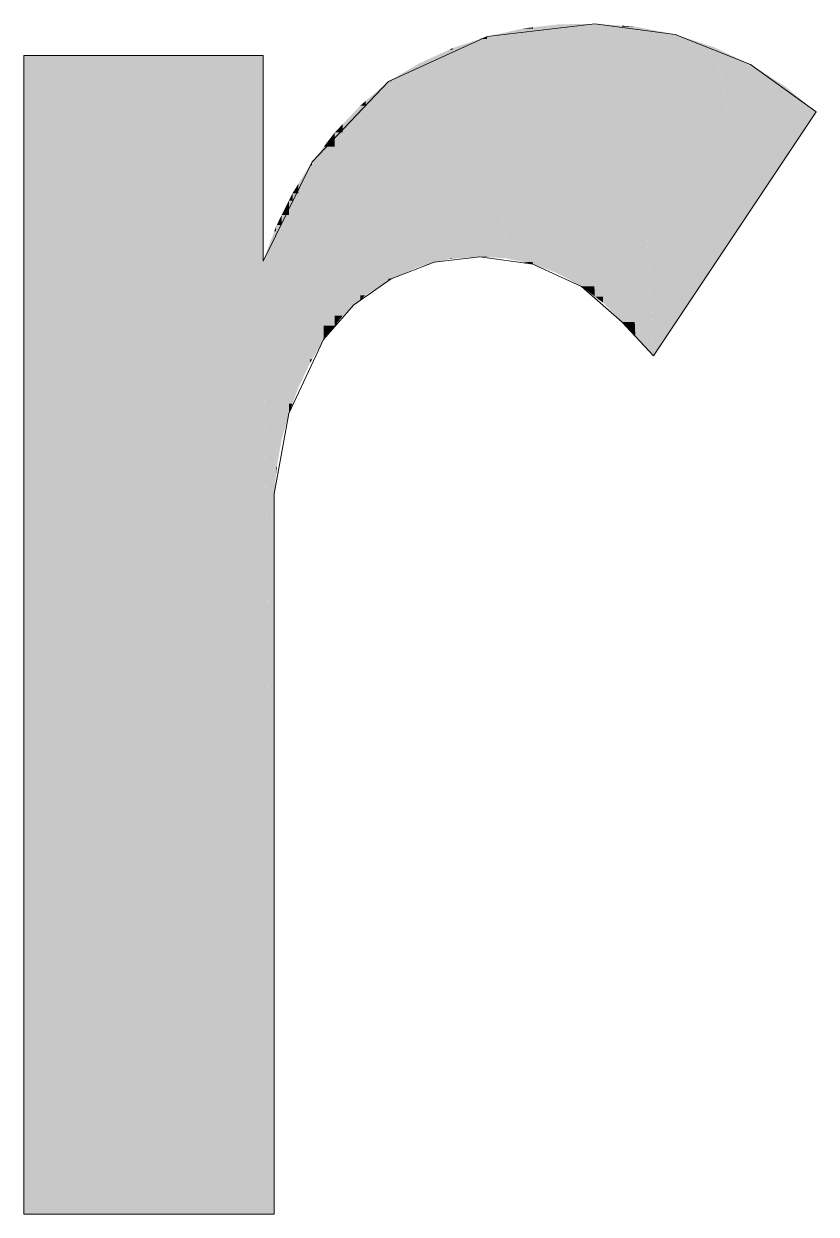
# Model space of a CAD drawing. Extents: x 885 to 2021, y 330 to 1122.
# Drawn here: x 1901.418 to 1902.316, y 647.393 to 648.741 of the extents above; entities that cross this region are included whole.
import ezdxf

# ---------------------------------------------------------------- set-up
doc = ezdxf.new("R2010")
doc.units = 0
doc.layers.get('0').update_dxf_attribs({"lineweight": 25})
doc.layers.add('P11_Plankopf_Ausführung_AF_4_800 Plankopf', color=7, linetype='Continuous', lineweight=25)

# ---------------------------------------------------------------- blocks, each defined once
blk = doc.blocks.new('Referenz-A0T8DITAAL', base_point=(1729.7843, 502.0648))
at = {"layer": 'P11_Plankopf_Ausführung_AF_4_800 Plankopf', "color": 0, "linetype": 'Continuous', "lineweight": 13, "ltscale": 16.9}
for p, q in [((1902.0649, 648.7408), (1901.9429, 648.7264)), ((1902.1559, 648.7288), (1902.0649, 648.7408)), ((1901.9429, 648.7264), (1901.8311, 648.6755)), ((1902.2412, 648.6948), (1902.1559, 648.7288)), ((1901.6892, 648.705), (1901.418, 648.705)), ((1901.418, 648.705), (1901.418, 647.3928)), ((1901.6892, 648.472), (1901.6892, 648.705)), ((1902.3156, 648.641), (1902.2412, 648.6948)), ((1901.8311, 648.6755), (1901.7446, 648.5846)), ((1902.1314, 648.3647), (1902.3156, 648.641)), ((1901.7446, 648.5846), (1901.6892, 648.472)), ((1901.9345, 648.4771), (1901.8829, 648.4708)), ((1901.9947, 648.4687), (1901.9345, 648.4771)), ((1901.8829, 648.4708), (1901.8343, 648.4522)), ((1902.0499, 648.4434), (1901.9947, 648.4687)), ((1901.8343, 648.4522), (1901.7918, 648.4224)), ((1902.0956, 648.4032), (1902.0499, 648.4434)), ((1901.7918, 648.4224), (1901.7577, 648.3832)), ((1902.0956, 648.4032), (1902.1314, 648.3647)), ((1901.7577, 648.3832), (1901.7183, 648.2996)), ((1901.7183, 648.2996), (1901.7018, 648.2087)), ((1901.7018, 647.3928), (1901.7018, 648.2087)), ((1901.418, 647.3928), (1901.7018, 647.3928))]:
    blk.add_line(p, q, dxfattribs=at)
at = {"layer": 'P11_Plankopf_Ausführung_AF_4_800 Plankopf', "color": 0, "linetype": 'Continuous', "lineweight": 0, "ltscale": 0.0169}
for points in [[(1901.9649, 648.7264), (1901.9429, 648.7264), (1901.9649, 648.7313)], [(1901.983, 648.7313), (1901.9649, 648.7313), (1901.983, 648.7354)], [(1901.9827, 648.4751), (1901.9649, 648.4751), (1901.9649, 648.7313)], [(1901.983, 648.4712), (1901.983, 648.7313), (1901.9649, 648.7313)], [(1901.9947, 648.7354), (1901.983, 648.7354), (1901.9947, 648.7368)], [(1901.9946, 648.4712), (1901.983, 648.4712), (1901.983, 648.7354)], [(1901.9947, 648.4687), (1901.9947, 648.7354), (1901.983, 648.7354)], [(1902.0232, 648.7368), (1901.9947, 648.7368), (1902.0232, 648.7401)], [(1902.0221, 648.4687), (1901.9947, 648.4687), (1901.9947, 648.7368)], [(1902.0232, 648.4581), (1902.0232, 648.7368), (1901.9947, 648.7368)], [(1902.0238, 648.7401), (1902.0232, 648.7401), (1902.0238, 648.7402)], [(1902.0238, 648.4581), (1902.0232, 648.4581), (1902.0232, 648.7401)], [(1902.0238, 648.4577), (1902.0238, 648.7401), (1902.0232, 648.7401)], [(1902.0499, 648.7402), (1902.0238, 648.7402), (1902.0499, 648.7406)], [(1902.0487, 648.4577), (1902.0238, 648.4577), (1902.0238, 648.7402)], [(1902.0499, 648.4434), (1902.0499, 648.7402), (1902.0238, 648.7402)], [(1902.0649, 648.7406), (1902.0499, 648.7406), (1902.0649, 648.7408)], [(1902.0644, 648.4434), (1902.0499, 648.4434), (1902.0499, 648.7406)], [(1902.0649, 648.432), (1902.0649, 648.7406), (1902.0499, 648.7406)], [(1902.074, 648.432), (1902.0649, 648.432), (1902.0649, 648.7408)], [(1902.0742, 648.7402), (1902.0649, 648.7402), (1902.0649, 648.7408)], [(1902.0742, 648.425), (1902.0742, 648.7402), (1902.0649, 648.7402)], [(1902.0942, 648.425), (1902.0742, 648.425), (1902.0742, 648.7402)], [(1902.0956, 648.7387), (1902.0743, 648.7387), (1902.0742, 648.7402)], [(1902.0956, 648.4032), (1902.0956, 648.7387), (1902.0743, 648.7387)], [(1902.1101, 648.4032), (1902.0956, 648.4032), (1902.0956, 648.7387)], [(1902.1108, 648.7376), (1902.0956, 648.7376), (1902.0956, 648.7387)], [(1902.1108, 648.3868), (1902.1108, 648.7376), (1902.0956, 648.7376)], [(1902.1301, 648.3868), (1902.1108, 648.3868), (1902.1108, 648.7376)], [(1902.1314, 648.7336), (1902.111, 648.7336), (1902.1108, 648.7376)], [(1902.1314, 648.3647), (1902.1314, 648.7336), (1902.111, 648.7336)], [(1902.1559, 648.4016), (1902.1314, 648.4016), (1902.1314, 648.7336)], [(1902.1559, 648.7288), (1902.1317, 648.7288), (1902.1314, 648.7336)], [(1901.9345, 648.7133), (1901.9039, 648.7133), (1901.9345, 648.7236)], [(1901.9429, 648.7236), (1901.9345, 648.7236), (1901.9429, 648.7264)], [(1901.9429, 648.4771), (1901.9345, 648.4771), (1901.9345, 648.7236)], [(1901.9429, 648.4766), (1901.9429, 648.7236), (1901.9345, 648.7236)], [(1901.9647, 648.4766), (1901.9429, 648.4766), (1901.9429, 648.7264)], [(1901.9649, 648.4751), (1901.9649, 648.7264), (1901.9429, 648.7264)], [(1902.1559, 648.4016), (1902.1559, 648.7288), (1902.1317, 648.7288)], [(1902.1996, 648.4671), (1902.1559, 648.4671), (1902.1559, 648.7288)], [(1902.1996, 648.7144), (1902.1583, 648.7144), (1902.1559, 648.7288)], [(1901.418, 647.3928), (1901.6892, 647.3928), (1901.418, 648.705)], [(1901.6892, 648.472), (1901.6892, 648.705), (1901.418, 648.705)], [(1901.6892, 648.472), (1901.4662, 648.472), (1901.418, 648.705)], [(1901.8999, 648.6963), (1901.8665, 648.6963), (1901.8999, 648.7115)], [(1901.9039, 648.7115), (1901.8999, 648.7115), (1901.9039, 648.7133)], [(1901.9039, 648.4747), (1901.8999, 648.4747), (1901.8999, 648.7115)], [(1901.9039, 648.4747), (1901.9039, 648.7115), (1901.8999, 648.7115)], [(1901.9345, 648.4771), (1901.9039, 648.4771), (1901.9039, 648.7133)], [(1901.9345, 648.4771), (1901.9345, 648.7133), (1901.9039, 648.7133)], [(1902.1996, 648.4671), (1902.1996, 648.7144), (1902.1583, 648.7144)], [(1902.2412, 648.5295), (1902.1996, 648.5295), (1902.1996, 648.7144)], [(1902.2412, 648.6948), (1902.2041, 648.6948), (1902.1996, 648.7144)], [(1901.8662, 648.6775), (1901.8343, 648.6775), (1901.8662, 648.6961)], [(1901.8665, 648.6961), (1901.8662, 648.6961), (1901.8665, 648.6963)], [(1901.8665, 648.466), (1901.8662, 648.466), (1901.8662, 648.6961)], [(1901.8665, 648.466), (1901.8665, 648.6961), (1901.8662, 648.6961)], [(1901.8999, 648.4743), (1901.8665, 648.4743), (1901.8665, 648.6963)], [(1901.8999, 648.4743), (1901.8999, 648.6963), (1901.8665, 648.6963)], [(1902.2412, 648.5295), (1902.2412, 648.6948), (1902.2041, 648.6948)], [(1902.2801, 648.5877), (1902.2412, 648.5877), (1902.2412, 648.6948)], [(1902.2801, 648.6702), (1902.2502, 648.6702), (1902.2412, 648.6948)], [(1901.8343, 648.6755), (1901.8311, 648.6755), (1901.8343, 648.6775)], [(1901.8662, 648.4659), (1901.8343, 648.4659), (1901.8343, 648.6775)], [(1901.8662, 648.4659), (1901.8662, 648.6775), (1901.8343, 648.6775)], [(1901.8311, 648.6533), (1901.8051, 648.6533), (1901.8311, 648.6755)], [(1901.8343, 648.4522), (1901.8311, 648.4522), (1901.8311, 648.6755)], [(1901.8343, 648.4522), (1901.8343, 648.6755), (1901.8311, 648.6755)], [(1902.2801, 648.5877), (1902.2801, 648.6702), (1902.2502, 648.6702)], [(1902.3156, 648.641), (1902.2801, 648.641), (1902.2801, 648.6702)], [(1901.8051, 648.6482), (1901.7992, 648.6482), (1901.8051, 648.6533)], [(1901.8311, 648.4501), (1901.8051, 648.4501), (1901.8051, 648.6533)], [(1901.8311, 648.4501), (1901.8311, 648.6533), (1901.8051, 648.6533)], [(1901.7992, 648.6273), (1901.7794, 648.6273), (1901.7992, 648.6482)], [(1901.8051, 648.4335), (1901.7992, 648.4335), (1901.7992, 648.6482)], [(1901.8051, 648.4335), (1901.8051, 648.6482), (1901.7992, 648.6482)], [(1902.2801, 648.5877), (1902.3156, 648.641), (1902.2801, 648.641)], [(1901.7794, 648.6178), (1901.7703, 648.6178), (1901.7794, 648.6273)], [(1901.7992, 648.4281), (1901.7794, 648.4281), (1901.7794, 648.6273)], [(1901.7992, 648.4281), (1901.7992, 648.6273), (1901.7794, 648.6273)], [(1901.7703, 648.6015), (1901.7577, 648.6015), (1901.7703, 648.6178)], [(1901.7794, 648.4103), (1901.7703, 648.4103), (1901.7703, 648.6178)], [(1901.7794, 648.4103), (1901.7794, 648.6178), (1901.7703, 648.6178)], [(1901.7577, 648.5846), (1901.7446, 648.5846), (1901.7577, 648.6015)], [(1901.7703, 648.3989), (1901.7577, 648.3989), (1901.7577, 648.6015)], [(1901.7703, 648.3989), (1901.7703, 648.6015), (1901.7577, 648.6015)], [(1901.7446, 648.5807), (1901.7421, 648.5807), (1901.7446, 648.5846)], [(1901.7577, 648.3832), (1901.7446, 648.3832), (1901.7446, 648.5846)], [(1901.7577, 648.3832), (1901.7577, 648.5846), (1901.7446, 648.5846)], [(1902.2412, 648.5295), (1902.2801, 648.5877), (1902.2412, 648.5877)], [(1901.7421, 648.5596), (1901.729, 648.5596), (1901.7421, 648.5807)], [(1901.7446, 648.3607), (1901.7421, 648.3607), (1901.7421, 648.5807)], [(1901.7446, 648.3607), (1901.7446, 648.5807), (1901.7421, 648.5807)], [(1901.729, 648.549), (1901.7224, 648.549), (1901.729, 648.5596)], [(1901.7421, 648.3565), (1901.729, 648.3565), (1901.729, 648.5596)], [(1901.7421, 648.3565), (1901.7421, 648.5596), (1901.729, 648.5596)], [(1901.7224, 648.5407), (1901.7183, 648.5407), (1901.7224, 648.549)], [(1901.729, 648.3286), (1901.7224, 648.3286), (1901.7224, 648.549)], [(1901.729, 648.3286), (1901.729, 648.549), (1901.7224, 648.549)], [(1901.7183, 648.5242), (1901.7101, 648.5242), (1901.7183, 648.5407)], [(1901.7224, 648.3107), (1901.7183, 648.3107), (1901.7183, 648.5407)], [(1901.7224, 648.3107), (1901.7224, 648.5407), (1901.7183, 648.5407)], [(1902.1996, 648.4671), (1902.2412, 648.5295), (1902.1996, 648.5295)], [(1901.7101, 648.513), (1901.7046, 648.513), (1901.7101, 648.5242)], [(1901.7183, 648.2996), (1901.7101, 648.2996), (1901.7101, 648.5242)], [(1901.7183, 648.2996), (1901.7183, 648.5242), (1901.7101, 648.5242)], [(1901.7018, 648.472), (1901.6892, 648.472), (1901.7018, 648.5059)], [(1901.7038, 648.5059), (1901.7018, 648.5059), (1901.7038, 648.5114)], [(1901.7038, 648.2307), (1901.7018, 648.2307), (1901.7018, 648.5059)], [(1901.7038, 648.2307), (1901.7038, 648.5059), (1901.7018, 648.5059)], [(1901.7046, 648.5114), (1901.7038, 648.5114), (1901.7046, 648.513)], [(1901.7046, 648.2394), (1901.7038, 648.2394), (1901.7038, 648.5114)], [(1901.7046, 648.2394), (1901.7046, 648.5114), (1901.7038, 648.5114)], [(1901.7101, 648.2698), (1901.7046, 648.2698), (1901.7046, 648.513)], [(1901.7101, 648.2698), (1901.7101, 648.513), (1901.7046, 648.513)], [(1901.8665, 648.466), (1901.8999, 648.4743), (1901.8665, 648.4743)], [(1901.8999, 648.4743), (1901.9039, 648.4747), (1901.8999, 648.4747)], [(1901.9039, 648.4747), (1901.9345, 648.4771), (1901.9039, 648.4771)], [(1901.9429, 648.4766), (1901.9429, 648.4771), (1901.9345, 648.4771)], [(1901.9649, 648.4751), (1901.9647, 648.4766), (1901.9429, 648.4766)], [(1901.983, 648.4712), (1901.9827, 648.4751), (1901.9649, 648.4751)], [(1901.6892, 647.3928), (1901.6892, 648.472), (1901.4662, 648.472)], [(1901.6892, 647.3928), (1901.7018, 647.3928), (1901.6892, 648.472)], [(1901.7018, 648.2087), (1901.7018, 648.472), (1901.6892, 648.472)], [(1901.7018, 648.2087), (1901.6923, 648.2087), (1901.6892, 648.472)], [(1901.8343, 648.4522), (1901.8662, 648.4659), (1901.8343, 648.4659)], [(1901.8662, 648.4659), (1901.8665, 648.466), (1901.8662, 648.466)], [(1901.9947, 648.4687), (1901.9946, 648.4712), (1901.983, 648.4712)], [(1902.0232, 648.4581), (1902.0221, 648.4687), (1901.9947, 648.4687)], [(1902.1559, 648.4016), (1902.1996, 648.4671), (1902.1559, 648.4671)], [(1901.8051, 648.4335), (1901.8311, 648.4501), (1901.8051, 648.4501)], [(1901.8311, 648.4501), (1901.8343, 648.4522), (1901.8311, 648.4522)], [(1902.0238, 648.4577), (1902.0238, 648.4581), (1902.0232, 648.4581)], [(1902.0499, 648.4434), (1902.0487, 648.4577), (1902.0238, 648.4577)], [(1901.7992, 648.4281), (1901.8051, 648.4335), (1901.7992, 648.4335)], [(1902.0649, 648.432), (1902.0644, 648.4434), (1902.0499, 648.4434)], [(1901.7794, 648.4103), (1901.7992, 648.4281), (1901.7794, 648.4281)], [(1902.0742, 648.425), (1902.074, 648.432), (1902.0649, 648.432)], [(1902.0956, 648.4032), (1902.0942, 648.425), (1902.0742, 648.425)], [(1901.7703, 648.3989), (1901.7794, 648.4103), (1901.7703, 648.4103)], [(1901.7577, 648.3832), (1901.7703, 648.3989), (1901.7577, 648.3989)], [(1902.1108, 648.3868), (1902.1101, 648.4032), (1902.0956, 648.4032)], [(1902.1314, 648.3647), (1902.1559, 648.4016), (1902.1314, 648.4016)], [(1901.7446, 648.3607), (1901.7577, 648.3832), (1901.7446, 648.3832)], [(1902.1314, 648.3647), (1902.1301, 648.3868), (1902.1108, 648.3868)], [(1901.729, 648.3286), (1901.7421, 648.3565), (1901.729, 648.3565)], [(1901.7421, 648.3565), (1901.7446, 648.3607), (1901.7421, 648.3607)], [(1901.7224, 648.3107), (1901.729, 648.3286), (1901.7224, 648.3286)], [(1901.7101, 648.2698), (1901.7183, 648.2996), (1901.7101, 648.2996)], [(1901.7183, 648.2996), (1901.7224, 648.3107), (1901.7183, 648.3107)], [(1901.7046, 648.2394), (1901.7101, 648.2698), (1901.7046, 648.2698)], [(1901.7038, 648.2307), (1901.7046, 648.2394), (1901.7038, 648.2394)], [(1901.7018, 648.2087), (1901.7038, 648.2307), (1901.7018, 648.2307)], [(1901.7018, 647.3928), (1901.7018, 648.2087), (1901.6923, 648.2087)]]:
    blk.add_solid(points, dxfattribs=at)

msp = doc.modelspace()

# ---------------------------------------------------------------- block references
at = {"color": 8, "lineweight": 25, "ltscale": 0.25, "true_color": 0x808080}
msp.add_blockref('Referenz-A0T8DITAAL', (1729.7843, 502.0648), dxfattribs=at)

doc.saveas('drawing.dxf')
